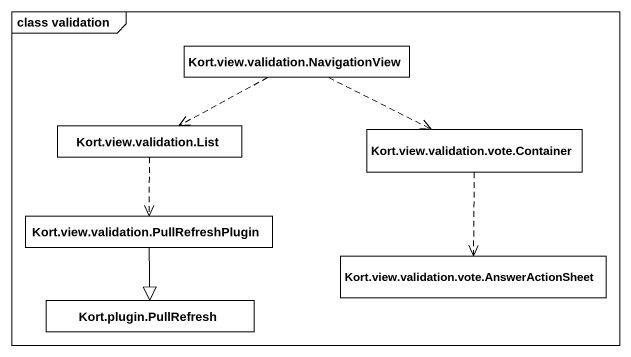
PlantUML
@startuml
mainframe class validation
hide circle
hide empty members
class "Kort.view.validation.NavigationView" as Kort_view_validation
class "Kort.view.validation.List" as Kort_view_validation_List
class "Kort.view.validation.vote.Container" as Kort_view_validation_vote
class "Kort.view.validation.PullRefreshPlugin" as Kort_view_validation_2
class "Kort.view.validation.vote.AnswerActionSheet" as Kort_view_validation_vote_2
class "Kort.plugin.PullRefresh" as Kort_plugin_PullRefresh
Kort_view_validation .left.> Kort_view_validation_List
Kort_view_validation .right.> Kort_view_validation_vote
Kort_view_validation_List ..> Kort_view_validation_2
Kort_view_validation_vote ..> Kort_view_validation_vote_2
Kort_view_validation_2 --|> Kort_plugin_PullRefresh
@enduml
